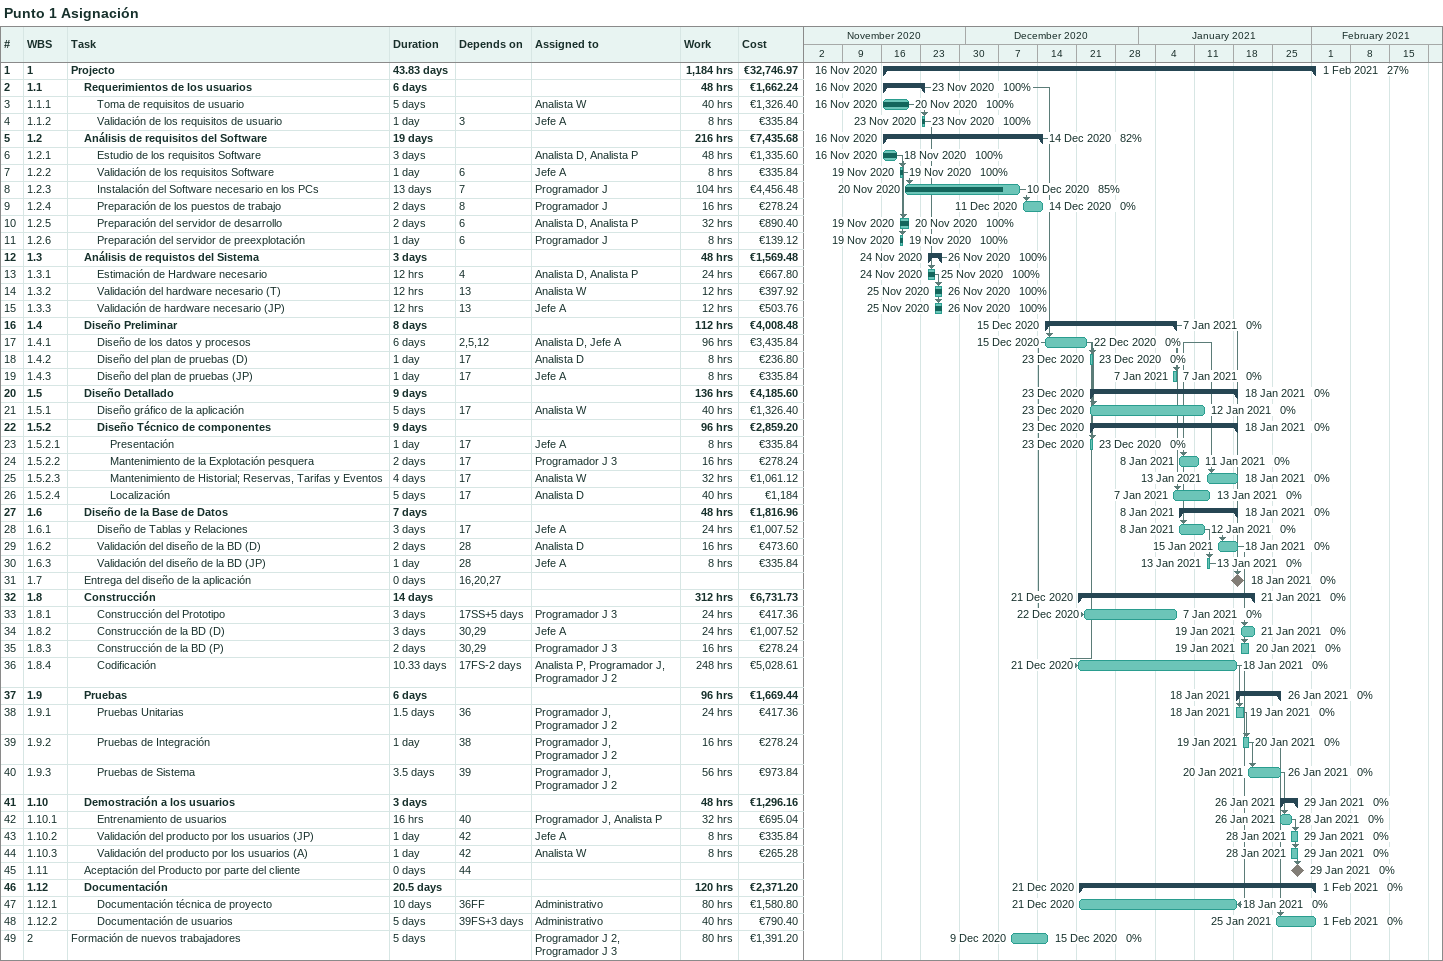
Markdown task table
Punto 1 Asignación

| ID | WBS | Task | Duration | Start | Finish | Predecessors | Resources | % complete | Work (h) | Cost (€) |
|---|---|---|---|---|---|---|---|---|---|---|
| 1 | 1 | **Projecto** | 43.83d | 2020-11-16 | 2021-02-01 |  |  | 27 | 1184 | 32746.97 |
| 2 | 1.1 | **Requerimientos de los usuarios** | 6d | 2020-11-16 | 2020-11-23 |  |  | 100 | 48 | 1662.24 |
| 3 | 1.1.1 | Toma de requisitos de usuario | 5d | 2020-11-16 | 2020-11-20 |  | Analista W | 100 | 40 | 1326.40 |
| 4 | 1.1.2 | Validación de los requisitos de usuario | 1d | 2020-11-23 | 2020-11-23 | 3 | Jefe A | 100 | 8 | 335.84 |
| 5 | 1.2 | **Análisis de requisitos del Software** | 19d | 2020-11-16 | 2020-12-14 |  |  | 82 | 216 | 7435.68 |
| 6 | 1.2.1 | Estudio de los requisitos Software | 3d | 2020-11-16 | 2020-11-18 |  | Analista D, Analista P | 100 | 48 | 1335.60 |
| 7 | 1.2.2 | Validación de los requisitos Software | 1d | 2020-11-19 | 2020-11-19 | 6 | Jefe A | 100 | 8 | 335.84 |
| 8 | 1.2.3 | Instalación del Software necesario en los PCs | 13d | 2020-11-20 | 2020-12-10 | 7 | Programador J | 85 | 104 | 4456.48 |
| 9 | 1.2.4 | Preparación de los puestos de trabajo | 2d | 2020-12-11 | 2020-12-14 | 8 | Programador J | 0 | 16 | 278.24 |
| 10 | 1.2.5 | Preparación del servidor de desarrollo | 2d | 2020-11-19 | 2020-11-20 | 6 | Analista D, Analista P | 100 | 32 | 890.40 |
| 11 | 1.2.6 | Preparación del servidor de preexplotación | 1d | 2020-11-19 | 2020-11-19 | 6 | Programador J | 100 | 8 | 139.12 |
| 12 | 1.3 | **Análisis de requistos del Sistema** | 3d | 2020-11-24 | 2020-11-26 |  |  | 100 | 48 | 1569.48 |
| 13 | 1.3.1 | Estimación de Hardware necesario | 12h | 2020-11-24 | 2020-11-25 | 4 | Analista D, Analista P | 100 | 24 | 667.80 |
| 14 | 1.3.2 | Validación del hardware necesario (T) | 12h | 2020-11-25 | 2020-11-26 | 13 | Analista W | 100 | 12 | 397.92 |
| 15 | 1.3.3 | Validación de hardware necesario (JP) | 12h | 2020-11-25 | 2020-11-26 | 13 | Jefe A | 100 | 12 | 503.76 |
| 16 | 1.4 | **Diseño Preliminar** | 8d | 2020-12-15 | 2021-01-07 |  |  | 0 | 112 | 4008.48 |
| 17 | 1.4.1 | Diseño de los datos y procesos | 6d | 2020-12-15 | 2020-12-22 | 2, 5, 12 | Analista D, Jefe A | 0 | 96 | 3435.84 |
| 18 | 1.4.2 | Diseño del plan de pruebas (D) | 1d | 2020-12-23 | 2020-12-23 | 17 | Analista D | 0 | 8 | 236.80 |
| 19 | 1.4.3 | Diseño del plan de pruebas (JP) | 1d | 2021-01-07 | 2021-01-07 | 17 | Jefe A | 0 | 8 | 335.84 |
| 20 | 1.5 | **Diseño Detallado** | 9d | 2020-12-23 | 2021-01-18 |  |  | 0 | 136 | 4185.60 |
| 21 | 1.5.1 | Diseño gráfico de la aplicación | 5d | 2020-12-23 | 2021-01-12 | 17 | Analista W | 0 | 40 | 1326.40 |
| 22 | 1.5.2 | **Diseño Técnico de componentes** | 9d | 2020-12-23 | 2021-01-18 |  |  | 0 | 96 | 2859.20 |
| 23 | 1.5.2.1 | Presentación | 1d | 2020-12-23 | 2020-12-23 | 17 | Jefe A | 0 | 8 | 335.84 |
| 24 | 1.5.2.2 | Mantenimiento de la Explotación pesquera | 2d | 2021-01-08 | 2021-01-11 | 17 | Programador J 3 | 0 | 16 | 278.24 |
| 25 | 1.5.2.3 | Mantenimiento de Historial; Reservas, Tarifas y Eventos | 4d | 2021-01-13 | 2021-01-18 | 17 | Analista W | 0 | 32 | 1061.12 |
| 26 | 1.5.2.4 | Localización | 5d | 2021-01-07 | 2021-01-13 | 17 | Analista D | 0 | 40 | 1184 |
| 27 | 1.6 | **Diseño de la Base de Datos** | 7d | 2021-01-08 | 2021-01-18 |  |  | 0 | 48 | 1816.96 |
| 28 | 1.6.1 | Diseño de Tablas y Relaciones | 3d | 2021-01-08 | 2021-01-12 | 17 | Jefe A | 0 | 24 | 1007.52 |
| 29 | 1.6.2 | Validación del diseño de la BD (D) | 2d | 2021-01-15 | 2021-01-18 | 28 | Analista D | 0 | 16 | 473.60 |
| 30 | 1.6.3 | Validación del diseño de la BD (JP) | 1d | 2021-01-13 | 2021-01-13 | 28 | Jefe A | 0 | 8 | 335.84 |
| 31 | 1.7 | Entrega del diseño de la aplicación | 0d | 2021-01-18 | 2021-01-18 | 16, 20, 27 |  | 0 |  |  |
| 32 | 1.8 | **Construcción** | 14d | 2020-12-21 | 2021-01-21 |  |  | 0 | 312 | 6731.73 |
| 33 | 1.8.1 | Construcción del Prototipo | 3d | 2020-12-22 | 2021-01-07 | 17SS+5d | Programador J 3 | 0 | 24 | 417.36 |
| 34 | 1.8.2 | Construcción de la BD (D) | 3d | 2021-01-19 | 2021-01-21 | 30, 29 | Jefe A | 0 | 24 | 1007.52 |
| 35 | 1.8.3 | Construcción de la BD (P) | 2d | 2021-01-19 | 2021-01-20 | 30, 29 | Programador J 3 | 0 | 16 | 278.24 |
| 36 | 1.8.4 | Codificación | 10.33d | 2020-12-21 | 2021-01-18 | 17FS-2d | Analista P, Programador J, Programador J 2 | 0 | 248 | 5028.61 |
| 37 | 1.9 | **Pruebas** | 6d | 2021-01-18 | 2021-01-26 |  |  | 0 | 96 | 1669.44 |
| 38 | 1.9.1 | Pruebas Unitarias | 1.5d | 2021-01-18 | 2021-01-19 | 36 | Programador J, Programador J 2 | 0 | 24 | 417.36 |
| 39 | 1.9.2 | Pruebas de Integración | 1d | 2021-01-19 | 2021-01-20 | 38 | Programador J, Programador J 2 | 0 | 16 | 278.24 |
| 40 | 1.9.3 | Pruebas de Sistema | 3.5d | 2021-01-20 | 2021-01-26 | 39 | Programador J, Programador J 2 | 0 | 56 | 973.84 |
| 41 | 1.10 | **Demostración a los usuarios** | 3d | 2021-01-26 | 2021-01-29 |  |  | 0 | 48 | 1296.16 |
| 42 | 1.10.1 | Entrenamiento de usuarios | 16h | 2021-01-26 | 2021-01-28 | 40 | Programador J, Analista P | 0 | 32 | 695.04 |
| 43 | 1.10.2 | Validación del producto por los usuarios (JP) | 1d | 2021-01-28 | 2021-01-29 | 42 | Jefe A | 0 | 8 | 335.84 |
| 44 | 1.10.3 | Validación del producto por los usuarios (A) | 1d | 2021-01-28 | 2021-01-29 | 42 | Analista W | 0 | 8 | 265.28 |
| 45 | 1.11 | Aceptación del Producto por parte del cliente | 0d | 2021-01-29 | 2021-01-29 | 44 |  | 0 |  |  |
| 46 | 1.12 | **Documentación** | 20.5d | 2020-12-21 | 2021-02-01 |  |  | 0 | 120 | 2371.20 |
| 47 | 1.12.1 | Documentación técnica de proyecto | 10d | 2020-12-21 | 2021-01-18 | 36FF | Administrativo | 0 | 80 | 1580.80 |
| 48 | 1.12.2 | Documentación de usuarios | 5d | 2021-01-25 | 2021-02-01 | 39FS+3d | Administrativo | 0 | 40 | 790.40 |
| 49 | 2 | Formación de nuevos trabajadores | 5d | 2020-12-09 | 2020-12-15 |  | Programador J 2, Programador J 3 | 0 | 80 | 1391.20 |
